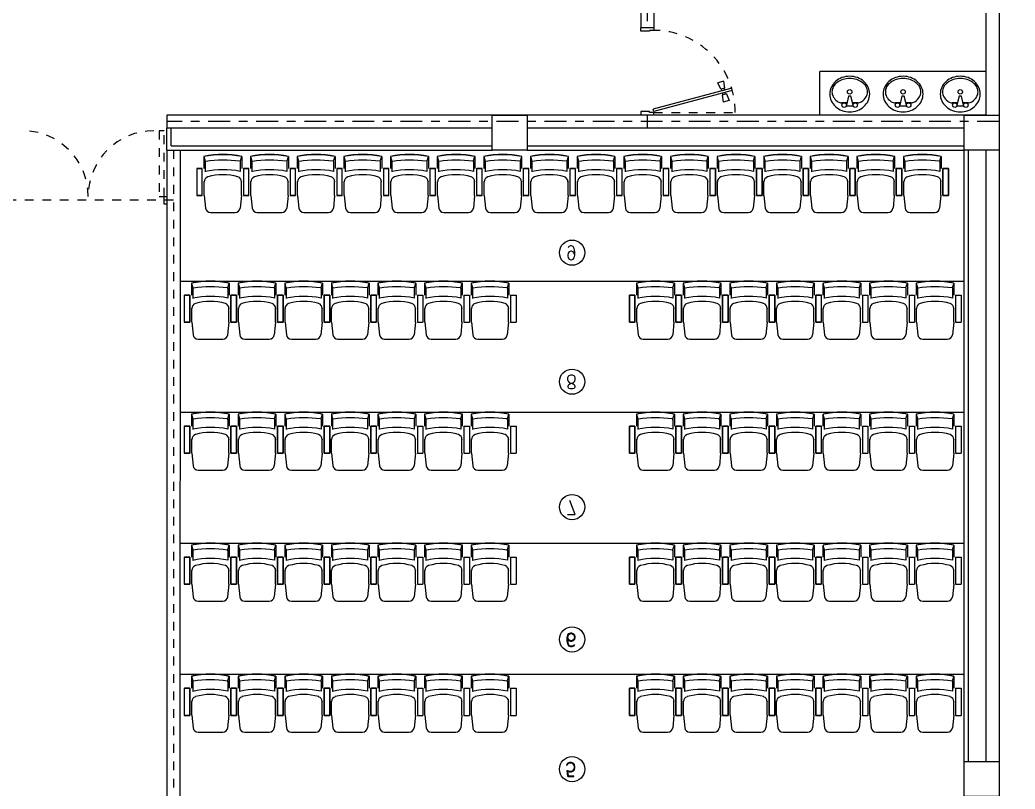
# Model space of a CAD drawing. Header units: millimetres. Extents: x 1590 to 1932, y -48 to 167.
# Drawn here: x 1763.24 to 1774.63, y 40.57 to 49.38 of the extents above; entities that cross this region are included whole.
import ezdxf
from ezdxf.enums import TextEntityAlignment as Align

# ---------------------------------------------------------------- set-up
doc = ezdxf.new("R2010")
doc.units = ezdxf.units.MM
doc.header["$LTSCALE"] = 0.1
doc.header["$MEASUREMENT"] = 0
doc.header["$PDMODE"] = 35
doc.header["$PDSIZE"] = 0.75
for name, pattern in [('CENTER2', [1.125, 0.75, -0.125, 0.125, -0.125]), ('CENTERX2', [4, 2.5, -0.5, 0.5, -0.5]), ('HIDDEN', [0.375, 0.25, -0.125]), ('HIDDEN2', [0.1875, 0.125, -0.0625])]:
    doc.linetypes.add(name, pattern=pattern)
doc.layers.get('0').update_dxf_attribs({"linetype": 'CONTINUOUS'})
doc.layers.get('DEFPOINTS').update_dxf_attribs({"linetype": 'CONTINUOUS'})
for name, color, linetype in [('BUTACAS', 8, 'HIDDEN'), ('CALLES', 3, 'CONTINUOUS'), ('DIVI', 2, 'CONTINUOUS'), ('EJES', 1, 'CENTER2'), ('FC', 8, 'HIDDEN2'), ('GRADA', 9, 'CONTINUOUS'), ('P-FIXT', 1, 'CONTINUOUS'), ('PARED', 4, 'CONTINUOUS'), ('REPISA', 2, 'CONTINUOUS')]:
    doc.layers.add(name, color=color, linetype=linetype)
doc.styles.add('ATT', font='txt')
doc.styles.add('ROMAND', font='romand.shx')
doc.dimstyles.new('URBA', dxfattribs={"dimtxt": 20, "dimasz": 0.5, "dimexe": 1.25, "dimexo": 0.63, "dimgap": 0.63, "dimtad": 0, "dimtih": 1, "dimtoh": 1, "dimzin": 1, "dimdsep": 46, "dimtxsty": 'ROMAND', "dimcen": 2.5, "dimclrd": 1, "dimclre": 1, "dimclrt": 3, "dimadec": 0, "dimazin": 0, "dimtfac": 1, "dimtmove": 0, "dimatfit": 3, "dimfxl": 1, "dimtvp": 1, "dimtolj": 1, "dimtzin": 1, "dimarcsym": 0})

# ---------------------------------------------------------------- blocks, each defined once
blk = doc.blocks.new('ROWSEAT7')
at = {"layer": 'BUTACAS', "linetype": 'Continuous'}
for p, q in [((-3.761, 0.471), (-3.746, 0.614)), ((-3.407, 0.665), (-3.689, 0.665)), ((-3.335, 0.471), (-3.351, 0.614)), ((-3.227, 0.471), (-3.212, 0.614)), ((-2.874, 0.665), (-3.156, 0.665)), ((-2.802, 0.471), (-2.817, 0.614)), ((-2.694, 0.471), (-2.679, 0.614)), ((-2.341, 0.665), (-2.622, 0.665)), ((-2.269, 0.471), (-2.284, 0.614)), ((-2.161, 0.471), (-2.146, 0.614)), ((-1.807, 0.665), (-2.089, 0.665)), ((-1.735, 0.471), (-1.75, 0.614)), ((-1.627, 0.471), (-1.612, 0.614)), ((-1.274, 0.665), (-1.555, 0.665)), ((-1.202, 0.471), (-1.217, 0.614)), ((-1.094, 0.471), (-1.079, 0.614)), ((-0.74, 0.665), (-1.022, 0.665)), ((-0.668, 0.471), (-0.684, 0.614)), ((-0.56, 0.471), (-0.545, 0.614)), ((-0.207, 0.665), (-0.489, 0.665)), ((-0.135, 0.471), (-0.15, 0.614)), ((-3.783, 0.472), (-3.846, 0.472)), ((-3.846, 0.16, 0.002), (-3.846, 0.472, 0.002)), ((-3.783, 0.16, 0.002), (-3.783, 0.472, 0.002)), ((-3.761, 0.471), (-3.761, 0.311)), ((-3.335, 0.471), (-3.335, 0.311)), ((-3.25, 0.472), (-3.313, 0.472)), ((-3.313, 0.16, 0.002), (-3.313, 0.472, 0.002)), ((-3.25, 0.16, 0.002), (-3.25, 0.472, 0.002)), ((-3.227, 0.471), (-3.227, 0.311)), ((-2.802, 0.471), (-2.802, 0.311)), ((-2.716, 0.472), (-2.78, 0.472)), ((-2.78, 0.16, 0.002), (-2.78, 0.472, 0.002)), ((-2.716, 0.16, 0.002), (-2.716, 0.472, 0.002)), ((-2.694, 0.471), (-2.694, 0.311)), ((-2.269, 0.471), (-2.269, 0.311)), ((-2.247, 0.472), (-2.183, 0.472)), ((-2.247, 0.472), (-2.247, 0.16)), ((-2.183, 0.472), (-2.246, 0.472)), ((-2.246, 0.16, 0.002), (-2.246, 0.472, 0.002)), ((-2.183, 0.472), (-2.246, 0.472)), ((-2.246, 0.16, 0.002), (-2.246, 0.472, 0.002)), ((-2.183, 0.472), (-2.183, 0.16)), ((-2.183, 0.16, 0.002), (-2.183, 0.472, 0.002)), ((-2.183, 0.16, 0.002), (-2.183, 0.472, 0.002)), ((-2.161, 0.471), (-2.161, 0.311)), ((-1.735, 0.471), (-1.735, 0.311)), ((-1.713, 0.472), (-1.65, 0.472)), ((-1.713, 0.472), (-1.713, 0.16)), ((-1.649, 0.472), (-1.713, 0.472)), ((-1.713, 0.16, 0.002), (-1.713, 0.472, 0.002)), ((-1.65, 0.472), (-1.65, 0.16)), ((-1.649, 0.16, 0.002), (-1.649, 0.472, 0.002)), ((-1.627, 0.471), (-1.627, 0.311)), ((-1.202, 0.471), (-1.202, 0.311)), ((-1.18, 0.472), (-1.116, 0.472)), ((-1.18, 0.472), (-1.18, 0.16)), ((-1.116, 0.472), (-1.179, 0.472)), ((-1.179, 0.16, 0.002), (-1.179, 0.472, 0.002)), ((-1.116, 0.472), (-1.116, 0.16)), ((-1.116, 0.16, 0.002), (-1.116, 0.472, 0.002)), ((-1.094, 0.471), (-1.094, 0.311)), ((-0.668, 0.471), (-0.668, 0.311)), ((-0.646, 0.472), (-0.583, 0.472)), ((-0.646, 0.472), (-0.646, 0.16)), ((-0.583, 0.472), (-0.646, 0.472)), ((-0.646, 0.16, 0.002), (-0.646, 0.472, 0.002)), ((-0.583, 0.472), (-0.583, 0.16)), ((-0.583, 0.16, 0.002), (-0.583, 0.472, 0.002)), ((-0.56, 0.471), (-0.56, 0.311)), ((-0.135, 0.471), (-0.135, 0.311)), ((-0.113, 0.472), (-0.05, 0.472)), ((-0.113, 0.472), (-0.113, 0.16)), ((-0.049, 0.472), (-0.113, 0.472)), ((-0.113, 0.16, 0.002), (-0.113, 0.472, 0.002)), ((-0.05, 0.472), (-0.05, 0.16)), ((-0.049, 0.16, 0.002), (-0.049, 0.472, 0.002)), ((-3.761, 0.311), (-3.761, 0.313)), ((-3.227, 0.311), (-3.227, 0.313)), ((-2.694, 0.311), (-2.694, 0.313)), ((-2.161, 0.311), (-2.161, 0.313)), ((-1.627, 0.311), (-1.627, 0.313)), ((-1.094, 0.311), (-1.094, 0.313)), ((-0.56, 0.311), (-0.56, 0.313)), ((-3.783, 0.16, 0.339), (-3.846, 0.16, 0.339)), ((-3.764, 0.023), (-3.764, 0.162)), ((-3.747, 0.08), (-3.747, 0.195)), ((-3.347, 0.083), (-3.347, 0.198)), ((-3.332, 0.023), (-3.332, 0.162)), ((-3.25, 0.16, 0.339), (-3.313, 0.16, 0.339)), ((-3.231, 0.023), (-3.231, 0.162)), ((-3.214, 0.08), (-3.214, 0.195)), ((-2.814, 0.083), (-2.814, 0.198)), ((-2.799, 0.023), (-2.799, 0.162)), ((-2.716, 0.16, 0.339), (-2.78, 0.16, 0.339)), ((-2.697, 0.023), (-2.697, 0.162)), ((-2.68, 0.08), (-2.68, 0.195)), ((-2.28, 0.083), (-2.28, 0.198)), ((-2.265, 0.023), (-2.265, 0.162)), ((-2.247, 0.16), (-2.183, 0.16)), ((-2.183, 0.16, 0.339), (-2.246, 0.16, 0.339)), ((-2.183, 0.16, 0.339), (-2.246, 0.16, 0.339)), ((-2.164, 0.023), (-2.164, 0.162)), ((-2.147, 0.08), (-2.147, 0.195)), ((-1.747, 0.083), (-1.747, 0.198)), ((-1.732, 0.023), (-1.732, 0.162)), ((-1.713, 0.16), (-1.65, 0.16)), ((-1.649, 0.16, 0.339), (-1.713, 0.16, 0.339)), ((-1.631, 0.023), (-1.631, 0.162)), ((-1.614, 0.08), (-1.614, 0.195)), ((-1.213, 0.083), (-1.213, 0.198)), ((-1.198, 0.023), (-1.198, 0.162)), ((-1.18, 0.16), (-1.116, 0.16)), ((-1.116, 0.16, 0.339), (-1.179, 0.16, 0.339)), ((-1.097, 0.023), (-1.097, 0.162)), ((-1.08, 0.08), (-1.08, 0.195)), ((-0.68, 0.083), (-0.68, 0.198)), ((-0.665, 0.023), (-0.665, 0.162)), ((-0.646, 0.16), (-0.583, 0.16)), ((-0.583, 0.16, 0.339), (-0.646, 0.16, 0.339)), ((-0.564, 0.023), (-0.564, 0.162)), ((-0.547, 0.08), (-0.547, 0.195)), ((-0.147, 0.083), (-0.147, 0.198)), ((-0.132, 0.023), (-0.132, 0.162)), ((-0.113, 0.16), (-0.05, 0.16)), ((-0.049, 0.16, 0.339), (-0.113, 0.16, 0.339)), ((-3.749, 0.075), (-3.765, 0.023)), ((-3.332, 0.023), (-3.346, 0.077)), ((-3.215, 0.075), (-3.231, 0.023)), ((-2.799, 0.023), (-2.812, 0.077)), ((-2.682, 0.075), (-2.698, 0.023)), ((-2.265, 0.023), (-2.279, 0.077)), ((-2.149, 0.075), (-2.165, 0.023)), ((-1.732, 0.023), (-1.745, 0.077)), ((-1.615, 0.075), (-1.631, 0.023)), ((-1.198, 0.023), (-1.212, 0.077)), ((-1.082, 0.075), (-1.098, 0.023)), ((-0.665, 0.023), (-0.679, 0.077)), ((-0.548, 0.075), (-0.564, 0.023)), ((-0.132, 0.023), (-0.145, 0.077))]:
    blk.add_line(p, q, dxfattribs=at)
for centre, radius, start, end in [((-3.689, 0.608), 0.0571, 90, 174), ((-3.407, 0.608), 0.0571, 6, 90), ((-3.156, 0.608), 0.0571, 90, 174), ((-2.874, 0.608), 0.0571, 6, 90), ((-2.622, 0.608), 0.0571, 90, 174), ((-2.341, 0.608), 0.0571, 6, 90), ((-2.089, 0.608), 0.0571, 90, 174), ((-1.807, 0.608), 0.0571, 6, 90), ((-1.555, 0.608), 0.0571, 90, 174), ((-1.274, 0.608), 0.0572, 6, 90), ((-1.022, 0.608), 0.0571, 90, 174), ((-0.74, 0.608), 0.0572, 6, 90), ((-0.489, 0.608), 0.0571, 90, 174), ((-0.207, 0.608), 0.0572, 6, 90), ((-3.704, 0.313), 0.0571, 180, 253.3834), ((-3.548, 0.834), 0.601, 253.3834, 286.6166), ((-3.393, 0.313), 0.0571, 286.6166, 360), ((-3.17, 0.313), 0.0571, 180, 253.3834), ((-3.015, 0.834), 0.601, 253.3834, 286.6166), ((-2.859, 0.313), 0.0571, 286.6166, 360), ((-2.637, 0.313), 0.0571, 180, 253.3834), ((-2.481, 0.834), 0.601, 253.3834, 286.6166), ((-2.326, 0.313), 0.0571, 286.6166, 360), ((-2.104, 0.313), 0.0571, 180, 253.3834), ((-1.948, 0.834), 0.601, 253.3834, 286.6166), ((-1.792, 0.313), 0.0571, 286.6166, 360), ((-1.57, 0.313), 0.0571, 180, 253.3834), ((-1.415, 0.834), 0.601, 253.3834, 286.6166), ((-1.259, 0.313), 0.0572, 286.6166, 360), ((-1.037, 0.313), 0.0572, 180, 253.3834), ((-0.881, 0.834), 0.601, 253.3834, 286.6166), ((-0.726, 0.313), 0.0571, 286.6166, 360), ((-0.503, 0.313), 0.0572, 180, 253.3834), ((-0.348, 0.834), 0.601, 253.3834, 286.6166), ((-0.192, 0.313), 0.0571, 286.6166, 360), ((-3.553, 1.126), 0.951, 258.1905, 282.4949), ((-3.019, 1.126), 0.951, 258.1905, 282.4949), ((-2.486, 1.126), 0.951, 258.1905, 282.4949), ((-1.952, 1.126), 0.951, 258.1905, 282.4949), ((-1.419, 1.126), 0.951, 258.1905, 282.4949), ((-0.886, 1.126), 0.951, 258.1905, 282.4949), ((-0.352, 1.126), 0.951, 258.1905, 282.4949), ((-3.548, 1.051), 1.051, 258.1227, 281.8773), ((-3.548, 1.051), 1.048, 258.1227, 281.8773), ((-3.743, 0.073), 0.00635, 81.2659, 163.043), ((-3.745, 0.076), 0.00317, 81.1381, 163.043), ((-3.555, 1.295), 1.23, 261.2659, 279.4703), ((-3.352, 0.075), 0.00635, 13.9035, 99.4703), ((-3.349, 0.079), 0.00318, 13.9035, 99.6069), ((-3.015, 1.051), 1.048, 258.1227, 281.8773), ((-3.015, 1.051), 1.051, 258.1227, 281.8773), ((-3.212, 0.076), 0.00317, 81.1381, 163.043), ((-3.209, 0.073), 0.00635, 81.2659, 163.043), ((-3.022, 1.295), 1.23, 261.2659, 279.4703), ((-2.818, 0.075), 0.00635, 13.9035, 99.4703), ((-2.816, 0.079), 0.00318, 13.9035, 99.6069), ((-2.482, 1.051), 1.051, 258.1227, 281.8773), ((-2.482, 1.051), 1.048, 258.1227, 281.8773), ((-2.676, 0.073), 0.00635, 81.2659, 163.043), ((-2.678, 0.076), 0.00317, 81.1381, 163.043), ((-2.488, 1.295), 1.23, 261.2659, 279.4703), ((-2.285, 0.075), 0.00635, 13.9035, 99.4703), ((-2.283, 0.079), 0.00318, 13.9035, 99.6069), ((-1.948, 1.051), 1.051, 258.1227, 281.8773), ((-1.948, 1.051), 1.048, 258.1227, 281.8773), ((-2.143, 0.073), 0.00635, 81.2659, 163.043), ((-2.145, 0.076), 0.00317, 81.1381, 163.043), ((-1.955, 1.295), 1.23, 261.2659, 279.4703), ((-1.751, 0.075), 0.00635, 13.9035, 99.4703), ((-1.749, 0.079), 0.00318, 13.9035, 99.6069), ((-1.415, 1.051), 1.048, 258.1227, 281.8773), ((-1.415, 1.051), 1.051, 258.1227, 281.8773), ((-1.609, 0.073), 0.00635, 81.2659, 163.043), ((-1.611, 0.076), 0.00317, 81.1381, 163.043), ((-1.421, 1.295), 1.23, 261.2659, 279.4703), ((-1.218, 0.075), 0.00635, 13.9035, 99.4703), ((-1.216, 0.079), 0.00318, 13.9035, 99.6069), ((-0.881, 1.051), 1.051, 258.1227, 281.8773), ((-0.881, 1.051), 1.048, 258.1227, 281.8773), ((-1.076, 0.073), 0.00635, 81.2659, 163.043), ((-1.078, 0.076), 0.00317, 81.1381, 163.043), ((-0.888, 1.295), 1.23, 261.2659, 279.4703), ((-0.685, 0.075), 0.00635, 13.9035, 99.4703), ((-0.682, 0.079), 0.00317, 13.9035, 99.6069), ((-0.348, 1.051), 1.048, 258.1227, 281.8773), ((-0.348, 1.051), 1.051, 258.1227, 281.8773), ((-0.545, 0.076), 0.00317, 81.1381, 163.043), ((-0.542, 0.073), 0.00635, 81.2659, 163.043), ((-0.355, 1.295), 1.23, 261.2659, 279.4703), ((-0.151, 0.075), 0.00635, 13.9035, 99.4703), ((-0.149, 0.079), 0.00317, 13.9035, 99.6069)]:
    blk.add_arc(centre, radius, start, end, dxfattribs=at)
blk = doc.blocks.new('ROWSEAT16')
at = {"layer": 'BUTACAS', "linetype": 'Continuous'}
for p, q in [((-8.355, 0.715, -0.002), (-8.637, 0.715, -0.002)), ((-7.822, 0.715, -0.002), (-8.103, 0.715, -0.002)), ((-7.288, 0.715, -0.002), (-7.57, 0.715, -0.002)), ((-6.755, 0.715, -0.002), (-7.037, 0.715, -0.002)), ((-6.222, 0.715, -0.004), (-6.504, 0.715, -0.004)), ((-5.689, 0.715, -0.004), (-5.97, 0.715, -0.004)), ((-5.155, 0.715, -0.002), (-5.436, 0.715, -0.002)), ((-4.621, 0.715, 0), (-4.903, 0.715, 0)), ((-4.087, 0.715, 0), (-4.369, 0.715, 0)), ((-3.553, 0.715, 0), (-3.835, 0.715, 0)), ((-3.019, 0.715, 0), (-3.301, 0.715, 0)), ((-2.485, 0.715, 0), (-2.767, 0.715, 0)), ((-1.951, 0.715, 0), (-2.232, 0.715, 0)), ((-1.417, 0.715, 0), (-1.699, 0.715, 0)), ((-0.883, 0.715, 0), (-1.165, 0.715, 0)), ((-0.349, 0.715, 0), (-0.631, 0.715, 0)), ((-8.709, 0.521, -0.002), (-8.694, 0.664, -0.002)), ((-8.283, 0.521, -0.002), (-8.298, 0.664, -0.002)), ((-8.175, 0.521, -0.002), (-8.16, 0.664, -0.002)), ((-7.75, 0.521, -0.002), (-7.765, 0.664, -0.002)), ((-7.642, 0.521, -0.002), (-7.627, 0.664, -0.002)), ((-7.216, 0.521, -0.002), (-7.232, 0.664, -0.002)), ((-7.109, 0.521, -0.002), (-7.093, 0.664, -0.002)), ((-6.683, 0.521, -0.002), (-6.698, 0.664, -0.002)), ((-6.576, 0.521, -0.004), (-6.561, 0.664, -0.004)), ((-6.15, 0.521, -0.004), (-6.165, 0.664, -0.004)), ((-6.042, 0.521, -0.004), (-6.027, 0.664, -0.004)), ((-5.617, 0.521, -0.004), (-5.632, 0.664, -0.004)), ((-5.508, 0.521, -0.002), (-5.493, 0.664, -0.002)), ((-5.083, 0.521, -0.002), (-5.098, 0.664, -0.002)), ((-4.974, 0.521, 0), (-4.959, 0.664, 0)), ((-4.549, 0.521, 0), (-4.564, 0.664, 0)), ((-4.441, 0.521, 0), (-4.426, 0.664, 0)), ((-4.015, 0.521, 0), (-4.03, 0.664, 0)), ((-3.907, 0.521, 0), (-3.892, 0.664, 0)), ((-3.481, 0.521, 0), (-3.496, 0.664, 0)), ((-3.372, 0.521, 0), (-3.357, 0.664, 0)), ((-2.947, 0.521, 0), (-2.962, 0.664, 0)), ((-2.839, 0.521, 0), (-2.824, 0.664, 0)), ((-2.413, 0.521, 0), (-2.428, 0.664, 0)), ((-2.304, 0.521, 0), (-2.289, 0.664, 0)), ((-1.879, 0.521, 0), (-1.894, 0.664, 0)), ((-1.77, 0.521, 0), (-1.755, 0.664, 0)), ((-1.345, 0.521, 0), (-1.36, 0.664, 0)), ((-1.237, 0.521, 0), (-1.222, 0.664, 0)), ((-0.811, 0.521, 0), (-0.826, 0.664, 0)), ((-0.703, 0.521, 0), (-0.688, 0.664, 0)), ((-0.277, 0.521, 0), (-0.292, 0.664, 0)), ((-8.795, 0.522, -0.002), (-8.731, 0.522, -0.002)), ((-8.795, 0.522, -0.002), (-8.795, 0.21, -0.002)), ((-8.731, 0.522, -0.002), (-8.794, 0.522, -0.002)), ((-8.794, 0.21, 0), (-8.794, 0.522, 0)), ((-8.731, 0.522, -0.002), (-8.731, 0.21, -0.002)), ((-8.731, 0.21, 0), (-8.731, 0.522, 0)), ((-8.709, 0.521, -0.002), (-8.709, 0.361, -0.002)), ((-8.283, 0.521, -0.002), (-8.283, 0.361, -0.002)), ((-8.261, 0.522, -0.002), (-8.198, 0.522, -0.002)), ((-8.197, 0.522, -0.002), (-8.261, 0.522, -0.002)), ((-8.261, 0.522, -0.002), (-8.261, 0.21, -0.002)), ((-8.261, 0.21, 0), (-8.261, 0.522, 0)), ((-8.198, 0.522, -0.002), (-8.198, 0.21, -0.002)), ((-8.197, 0.21, 0), (-8.197, 0.522, 0)), ((-8.175, 0.521, -0.002), (-8.175, 0.361, -0.002)), ((-7.75, 0.521, -0.002), (-7.75, 0.361, -0.002)), ((-7.728, 0.522, -0.002), (-7.664, 0.522, -0.002)), ((-7.728, 0.522, -0.002), (-7.728, 0.21, -0.002)), ((-7.664, 0.522, -0.002), (-7.727, 0.522, -0.002)), ((-7.727, 0.21, 0), (-7.727, 0.522, 0)), ((-7.664, 0.522, -0.002), (-7.664, 0.21, -0.002)), ((-7.664, 0.21, 0), (-7.664, 0.522, 0)), ((-7.642, 0.521, -0.002), (-7.642, 0.361, -0.002)), ((-7.216, 0.521, -0.002), (-7.216, 0.361, -0.002)), ((-7.194, 0.522, -0.002), (-7.131, 0.522, -0.002)), ((-7.131, 0.522, -0.002), (-7.194, 0.522, -0.002)), ((-7.194, 0.522, -0.002), (-7.194, 0.21, -0.002)), ((-7.194, 0.21, 0), (-7.194, 0.522, 0)), ((-7.131, 0.522, -0.002), (-7.131, 0.21, -0.002)), ((-7.131, 0.21, 0), (-7.131, 0.522, 0)), ((-7.109, 0.521, -0.002), (-7.109, 0.361, -0.002)), ((-6.683, 0.521, -0.002), (-6.683, 0.361, -0.002)), ((-6.661, 0.522, -0.002), (-6.598, 0.522, -0.002)), ((-6.597, 0.522, -0.002), (-6.661, 0.522, -0.002)), ((-6.661, 0.522, -0.002), (-6.661, 0.21, -0.002)), ((-6.661, 0.21, 0), (-6.661, 0.522, 0)), ((-6.598, 0.522, -0.002), (-6.598, 0.21, -0.002)), ((-6.597, 0.21, 0), (-6.597, 0.522, 0)), ((-6.576, 0.521, -0.004), (-6.576, 0.361, -0.004)), ((-6.15, 0.521, -0.004), (-6.15, 0.361, -0.004)), ((-6.128, 0.522, -0.004), (-6.065, 0.522, -0.004)), ((-6.064, 0.522, -0.004), (-6.128, 0.522, -0.004)), ((-6.128, 0.522, -0.004), (-6.128, 0.21, -0.004)), ((-6.128, 0.21, -0.002), (-6.128, 0.522, -0.002)), ((-6.064, 0.21, -0.002), (-6.064, 0.522, -0.002)), ((-6.042, 0.521, -0.004), (-6.042, 0.361, -0.004)), ((-5.617, 0.521, -0.004), (-5.617, 0.361, -0.004)), ((-5.595, 0.522, -0.004), (-5.531, 0.522, -0.004)), ((-5.595, 0.522, -0.004), (-5.595, 0.21, -0.004)), ((-5.531, 0.522, -0.004), (-5.594, 0.522, -0.004)), ((-5.531, 0.21, -0.002), (-5.531, 0.522, -0.002)), ((-5.508, 0.521, -0.002), (-5.508, 0.361, -0.002)), ((-5.083, 0.521, -0.002), (-5.083, 0.361, -0.002)), ((-5.061, 0.522, -0.002), (-4.997, 0.522, -0.002)), ((-5.061, 0.522, -0.002), (-5.061, 0.21, -0.002)), ((-4.997, 0.522, -0.002), (-5.06, 0.522, -0.002)), ((-4.997, 0.21, 0), (-4.997, 0.522, 0)), ((-4.974, 0.521, 0), (-4.974, 0.361, 0)), ((-4.549, 0.521, 0), (-4.549, 0.361, 0)), ((-4.527, 0.522, 0), (-4.464, 0.522, 0)), ((-4.463, 0.522, 0), (-4.527, 0.522, 0)), ((-4.527, 0.522, 0), (-4.527, 0.21, 0)), ((-4.463, 0.21, 0.002), (-4.463, 0.522, 0.002)), ((-4.441, 0.521, 0), (-4.441, 0.361, 0)), ((-4.015, 0.521, 0), (-4.015, 0.361, 0)), ((-3.993, 0.522, 0), (-3.93, 0.522, 0)), ((-3.929, 0.522, 0), (-3.993, 0.522, 0)), ((-3.993, 0.522, 0), (-3.993, 0.21, 0)), ((-3.929, 0.21, 0.002), (-3.929, 0.522, 0.002)), ((-3.907, 0.521, 0), (-3.907, 0.361, 0)), ((-3.481, 0.521, 0), (-3.481, 0.361, 0)), ((-3.459, 0.522, 0), (-3.396, 0.522, 0)), ((-3.395, 0.522, 0), (-3.459, 0.522, 0)), ((-3.459, 0.522, 0), (-3.459, 0.21, 0)), ((-3.395, 0.21, 0.002), (-3.395, 0.522, 0.002)), ((-3.372, 0.521, 0), (-3.372, 0.361, 0)), ((-2.947, 0.521, 0), (-2.947, 0.361, 0)), ((-2.925, 0.522, 0), (-2.862, 0.522, 0)), ((-2.861, 0.522, 0), (-2.925, 0.522, 0)), ((-2.925, 0.522, 0), (-2.925, 0.21, 0)), ((-2.861, 0.21, 0.002), (-2.861, 0.522, 0.002)), ((-2.839, 0.521, 0), (-2.839, 0.361, 0)), ((-2.413, 0.521, 0), (-2.413, 0.361, 0)), ((-2.391, 0.522, 0), (-2.328, 0.522, 0)), ((-2.327, 0.522, 0), (-2.391, 0.522, 0)), ((-2.391, 0.522, 0), (-2.391, 0.21, 0)), ((-2.327, 0.21, 0.002), (-2.327, 0.522, 0.002)), ((-2.304, 0.521, 0), (-2.304, 0.361, 0)), ((-1.879, 0.521, 0), (-1.879, 0.361, 0)), ((-1.857, 0.522, 0), (-1.793, 0.522, 0)), ((-1.857, 0.522, 0), (-1.857, 0.21, 0)), ((-1.793, 0.522, 0), (-1.856, 0.522, 0)), ((-1.793, 0.21, 0.002), (-1.793, 0.522, 0.002)), ((-1.77, 0.521, 0), (-1.77, 0.361, 0)), ((-1.345, 0.521, 0), (-1.345, 0.361, 0)), ((-1.323, 0.522, 0), (-1.26, 0.522, 0)), ((-1.259, 0.522, 0), (-1.323, 0.522, 0)), ((-1.323, 0.522, 0), (-1.323, 0.21, 0)), ((-1.259, 0.21, 0.002), (-1.259, 0.522, 0.002)), ((-1.237, 0.521, 0), (-1.237, 0.361, 0)), ((-0.811, 0.521, 0), (-0.811, 0.361, 0)), ((-0.789, 0.522, 0), (-0.726, 0.522, 0)), ((-0.725, 0.522, 0), (-0.789, 0.522, 0)), ((-0.789, 0.522, 0), (-0.789, 0.21, 0)), ((-0.725, 0.21, 0.002), (-0.725, 0.522, 0.002)), ((-0.703, 0.521, 0), (-0.703, 0.361, 0)), ((-0.277, 0.521, 0), (-0.277, 0.361, 0)), ((-0.255, 0.522, 0), (-0.192, 0.522, 0)), ((-0.191, 0.522, 0), (-0.255, 0.522, 0)), ((-0.255, 0.522, 0), (-0.255, 0.21, 0)), ((-0.191, 0.21, 0.002), (-0.191, 0.522, 0.002)), ((-8.709, 0.361, -0.002), (-8.709, 0.363, -0.002)), ((-8.175, 0.361, -0.002), (-8.175, 0.363, -0.002)), ((-7.642, 0.361, -0.002), (-7.642, 0.363, -0.002)), ((-7.109, 0.361, -0.002), (-7.109, 0.363, -0.002)), ((-6.576, 0.361, -0.004), (-6.576, 0.363, -0.004)), ((-6.042, 0.361, -0.004), (-6.042, 0.363, -0.004)), ((-5.508, 0.361, -0.002), (-5.508, 0.363, -0.002)), ((-4.974, 0.361, 0), (-4.974, 0.363, 0)), ((-4.441, 0.361, 0), (-4.441, 0.363, 0)), ((-3.907, 0.361, 0), (-3.907, 0.363, 0)), ((-3.372, 0.361, 0), (-3.372, 0.363, 0)), ((-2.839, 0.361, 0), (-2.839, 0.363, 0)), ((-2.304, 0.361, 0), (-2.304, 0.363, 0)), ((-1.77, 0.361, 0), (-1.77, 0.363, 0)), ((-1.237, 0.361, 0), (-1.237, 0.363, 0)), ((-0.703, 0.361, 0), (-0.703, 0.363, 0)), ((-8.695, 0.13, -0.002), (-8.695, 0.245, -0.002)), ((-8.295, 0.133, -0.002), (-8.295, 0.248, -0.002)), ((-8.162, 0.13, -0.002), (-8.162, 0.245, -0.002)), ((-7.761, 0.133, -0.002), (-7.761, 0.248, -0.002)), ((-7.628, 0.13, -0.002), (-7.628, 0.245, -0.002)), ((-7.228, 0.133, -0.002), (-7.228, 0.248, -0.002)), ((-7.095, 0.13, -0.002), (-7.095, 0.245, -0.002)), ((-6.695, 0.133, -0.002), (-6.695, 0.248, -0.002)), ((-6.562, 0.13, -0.004), (-6.562, 0.245, -0.004)), ((-6.162, 0.133, -0.004), (-6.162, 0.248, -0.004)), ((-6.029, 0.13, -0.004), (-6.029, 0.245, -0.004)), ((-5.628, 0.133, -0.004), (-5.628, 0.248, -0.004)), ((-5.495, 0.13, -0.002), (-5.495, 0.245, -0.002)), ((-5.094, 0.133, -0.002), (-5.094, 0.248, -0.002)), ((-4.961, 0.13, 0), (-4.961, 0.245, 0)), ((-4.561, 0.133, 0), (-4.561, 0.248, 0)), ((-4.427, 0.13, 0), (-4.427, 0.245, 0)), ((-4.027, 0.133, 0), (-4.027, 0.248, 0)), ((-3.893, 0.13, 0), (-3.893, 0.245, 0)), ((-3.493, 0.133, 0), (-3.493, 0.248, 0)), ((-3.359, 0.13, 0), (-3.359, 0.245, 0)), ((-2.959, 0.133, 0), (-2.959, 0.248, 0)), ((-2.825, 0.13, 0), (-2.825, 0.245, 0)), ((-2.425, 0.133, 0), (-2.425, 0.248, 0)), ((-2.291, 0.13, 0), (-2.291, 0.245, 0)), ((-1.89, 0.133, 0), (-1.89, 0.248, 0)), ((-1.757, 0.13, 0), (-1.757, 0.245, 0)), ((-1.357, 0.133, 0), (-1.357, 0.248, 0)), ((-1.223, 0.13, 0), (-1.223, 0.245, 0)), ((-0.823, 0.133, 0), (-0.823, 0.248, 0)), ((-0.689, 0.13, 0), (-0.689, 0.245, 0)), ((-0.289, 0.133, 0), (-0.289, 0.248, 0)), ((-8.795, 0.21, -0.002), (-8.731, 0.21, -0.002)), ((-8.731, 0.21, 0.337), (-8.794, 0.21, 0.337)), ((-8.697, 0.125, -0.002), (-8.713, 0.073, -0.002)), ((-8.712, 0.073, -0.002), (-8.712, 0.212, -0.002)), ((-8.28, 0.073, -0.002), (-8.293, 0.127, -0.002)), ((-8.28, 0.073, -0.002), (-8.28, 0.212, -0.002)), ((-8.261, 0.21, -0.002), (-8.198, 0.21, -0.002)), ((-8.197, 0.21, 0.337), (-8.261, 0.21, 0.337)), ((-8.179, 0.073, -0.002), (-8.179, 0.212, -0.002)), ((-8.163, 0.125, -0.002), (-8.179, 0.073, -0.002)), ((-7.747, 0.073, -0.002), (-7.76, 0.127, -0.002)), ((-7.747, 0.073, -0.002), (-7.747, 0.212, -0.002)), ((-7.728, 0.21, -0.002), (-7.664, 0.21, -0.002)), ((-7.664, 0.21, 0.337), (-7.727, 0.21, 0.337)), ((-7.63, 0.125, -0.002), (-7.646, 0.073, -0.002)), ((-7.645, 0.073, -0.002), (-7.645, 0.212, -0.002)), ((-7.213, 0.073, -0.002), (-7.227, 0.127, -0.002)), ((-7.213, 0.073, -0.002), (-7.213, 0.212, -0.002)), ((-7.194, 0.21, -0.002), (-7.131, 0.21, -0.002)), ((-7.131, 0.21, 0.337), (-7.194, 0.21, 0.337)), ((-7.112, 0.073, -0.002), (-7.112, 0.212, -0.002)), ((-7.097, 0.125, -0.002), (-7.112, 0.073, -0.002)), ((-6.68, 0.073, -0.002), (-6.693, 0.127, -0.002)), ((-6.68, 0.073, -0.002), (-6.68, 0.212, -0.002)), ((-6.661, 0.21, -0.002), (-6.598, 0.21, -0.002)), ((-6.597, 0.21, 0.337), (-6.661, 0.21, 0.337)), ((-6.579, 0.073, -0.004), (-6.579, 0.212, -0.004)), ((-6.564, 0.125, -0.004), (-6.579, 0.073, -0.004)), ((-6.147, 0.073, -0.004), (-6.16, 0.127, -0.004)), ((-6.147, 0.073, -0.004), (-6.147, 0.212, -0.004)), ((-6.128, 0.21, -0.004), (-6.065, 0.21, -0.004)), ((-6.064, 0.21, 0.335), (-6.128, 0.21, 0.335)), ((-6.046, 0.073, -0.004), (-6.046, 0.212, -0.004)), ((-6.03, 0.125, -0.004), (-6.046, 0.073, -0.004)), ((-5.613, 0.073, -0.004), (-5.627, 0.127, -0.004)), ((-5.613, 0.073, -0.004), (-5.613, 0.212, -0.004)), ((-5.595, 0.21, -0.004), (-5.531, 0.21, -0.004)), ((-5.531, 0.21, 0.335), (-5.594, 0.21, 0.335)), ((-5.512, 0.073, -0.002), (-5.512, 0.212, -0.002)), ((-5.496, 0.125, -0.002), (-5.512, 0.073, -0.002)), ((-5.08, 0.073, -0.002), (-5.093, 0.127, -0.002)), ((-5.08, 0.073, -0.002), (-5.08, 0.212, -0.002)), ((-5.061, 0.21, -0.002), (-4.997, 0.21, -0.002)), ((-4.997, 0.21, 0.337), (-5.06, 0.21, 0.337)), ((-4.978, 0.073, 0), (-4.978, 0.212, 0)), ((-4.962, 0.125, 0), (-4.978, 0.073, 0)), ((-4.546, 0.073, 0), (-4.559, 0.127, 0)), ((-4.546, 0.073, 0), (-4.546, 0.212, 0)), ((-4.527, 0.21, 0), (-4.464, 0.21, 0)), ((-4.463, 0.21, 0.339), (-4.527, 0.21, 0.339)), ((-4.429, 0.125, 0), (-4.445, 0.073, 0)), ((-4.444, 0.073, 0), (-4.444, 0.212, 0)), ((-4.012, 0.073, 0), (-4.025, 0.127, 0)), ((-4.012, 0.073, 0), (-4.012, 0.212, 0)), ((-3.993, 0.21, 0), (-3.93, 0.21, 0)), ((-3.929, 0.21, 0.339), (-3.993, 0.21, 0.339)), ((-3.895, 0.125, 0), (-3.911, 0.073, 0)), ((-3.91, 0.073, 0), (-3.91, 0.212, 0)), ((-3.478, 0.073, 0), (-3.491, 0.127, 0)), ((-3.478, 0.073, 0), (-3.478, 0.212, 0)), ((-3.459, 0.21, 0), (-3.396, 0.21, 0)), ((-3.395, 0.21, 0.339), (-3.459, 0.21, 0.339)), ((-3.376, 0.073, 0), (-3.376, 0.212, 0)), ((-3.36, 0.125, 0), (-3.376, 0.073, 0)), ((-2.944, 0.073, 0), (-2.957, 0.127, 0)), ((-2.944, 0.073, 0), (-2.944, 0.212, 0)), ((-2.925, 0.21, 0), (-2.862, 0.21, 0)), ((-2.861, 0.21, 0.339), (-2.925, 0.21, 0.339)), ((-2.827, 0.125, 0), (-2.843, 0.073, 0)), ((-2.842, 0.073, 0), (-2.842, 0.212, 0)), ((-2.41, 0.073, 0), (-2.423, 0.127, 0)), ((-2.41, 0.073, 0), (-2.41, 0.212, 0)), ((-2.391, 0.21, 0), (-2.328, 0.21, 0)), ((-2.327, 0.21, 0.339), (-2.391, 0.21, 0.339)), ((-2.308, 0.073, 0), (-2.308, 0.212, 0)), ((-2.292, 0.125, 0), (-2.308, 0.073, 0)), ((-1.876, 0.073, 0), (-1.889, 0.127, 0)), ((-1.876, 0.073, 0), (-1.876, 0.212, 0)), ((-1.857, 0.21, 0), (-1.793, 0.21, 0)), ((-1.793, 0.21, 0.339), (-1.856, 0.21, 0.339)), ((-1.774, 0.073, 0), (-1.774, 0.212, 0)), ((-1.758, 0.125, 0), (-1.774, 0.073, 0)), ((-1.342, 0.073, 0), (-1.355, 0.127, 0)), ((-1.342, 0.073, 0), (-1.342, 0.212, 0)), ((-1.323, 0.21, 0), (-1.26, 0.21, 0)), ((-1.259, 0.21, 0.339), (-1.323, 0.21, 0.339)), ((-1.225, 0.125, 0), (-1.241, 0.073, 0)), ((-1.24, 0.073, 0), (-1.24, 0.212, 0)), ((-0.808, 0.073, 0), (-0.821, 0.127, 0)), ((-0.808, 0.073, 0), (-0.808, 0.212, 0)), ((-0.789, 0.21, 0), (-0.726, 0.21, 0)), ((-0.725, 0.21, 0.339), (-0.789, 0.21, 0.339)), ((-0.691, 0.125, 0), (-0.707, 0.073, 0)), ((-0.706, 0.073, 0), (-0.706, 0.212, 0)), ((-0.274, 0.073, 0), (-0.287, 0.127, 0)), ((-0.274, 0.073, 0), (-0.274, 0.212, 0)), ((-0.255, 0.21, 0), (-0.192, 0.21, 0)), ((-0.191, 0.21, 0.339), (-0.255, 0.21, 0.339))]:
    blk.add_line(p, q, dxfattribs=at)
for centre, radius, start, end in [((-8.637, 0.658, -0.002), 0.0571, 90, 174), ((-8.355, 0.658, -0.002), 0.0572, 6, 90), ((-8.103, 0.658, -0.002), 0.0571, 90, 174), ((-7.822, 0.658, -0.002), 0.0572, 6, 90), ((-7.57, 0.658, -0.002), 0.0571, 90, 174), ((-7.288, 0.658, -0.002), 0.0572, 6, 90), ((-7.037, 0.658, -0.002), 0.0571, 90, 174), ((-6.755, 0.658, -0.002), 0.0572, 6, 90), ((-6.504, 0.658, -0.004), 0.0571, 90, 174), ((-6.222, 0.658, -0.004), 0.0572, 6, 90), ((-5.97, 0.658, -0.004), 0.0571, 90, 174), ((-5.689, 0.658, -0.004), 0.0572, 6, 90), ((-5.436, 0.658, -0.002), 0.0571, 90, 174), ((-5.155, 0.658, -0.002), 0.0572, 6, 90), ((-4.903, 0.658, 0), 0.0571, 90, 174), ((-4.621, 0.658, 0), 0.0572, 6, 90), ((-4.369, 0.658, 0), 0.0571, 90, 174), ((-4.087, 0.658, 0), 0.0572, 6, 90), ((-3.835, 0.658, 0), 0.0571, 90, 174), ((-3.553, 0.658, 0), 0.0572, 6, 90), ((-3.301, 0.658, 0), 0.0571, 90, 174), ((-3.019, 0.658, 0), 0.0572, 6, 90), ((-2.767, 0.658, 0), 0.0571, 90, 174), ((-2.485, 0.658, 0), 0.0572, 6, 90), ((-2.232, 0.658, 0), 0.0571, 90, 174), ((-1.951, 0.658, 0), 0.0572, 6, 90), ((-1.699, 0.658, 0), 0.0571, 90, 174), ((-1.417, 0.658, 0), 0.0572, 6, 90), ((-1.165, 0.658, 0), 0.0571, 90, 174), ((-0.883, 0.658, 0), 0.0572, 6, 90), ((-0.631, 0.658, 0), 0.0571, 90, 174), ((-0.349, 0.658, 0), 0.0572, 6, 90), ((-8.652, 0.363, -0.002), 0.0572, 180, 253.3834), ((-8.34, 0.363, -0.002), 0.0571, 286.6166, 360), ((-8.118, 0.363, -0.002), 0.0572, 180, 253.3834), ((-7.807, 0.363, -0.002), 0.0571, 286.6166, 360), ((-7.585, 0.363, -0.002), 0.0572, 180, 253.3834), ((-7.274, 0.363, -0.002), 0.0571, 286.6166, 360), ((-7.051, 0.363, -0.002), 0.0572, 180, 253.3834), ((-6.74, 0.363, -0.002), 0.0571, 286.6166, 360), ((-6.518, 0.363, -0.004), 0.0572, 180, 253.3834), ((-6.207, 0.363, -0.004), 0.0571, 286.6166, 360), ((-5.985, 0.363, -0.004), 0.0572, 180, 253.3834), ((-5.674, 0.363, -0.004), 0.0571, 286.6166, 360), ((-5.451, 0.363, -0.002), 0.0572, 180, 253.3834), ((-5.14, 0.363, -0.002), 0.0571, 286.6166, 360), ((-4.917, 0.363, 0), 0.0572, 180, 253.3834), ((-4.606, 0.363, 0), 0.0571, 286.6166, 360), ((-4.383, 0.363, 0), 0.0572, 180, 253.3834), ((-4.072, 0.363, 0), 0.0571, 286.6166, 360), ((-3.85, 0.363, 0), 0.0572, 180, 253.3834), ((-3.538, 0.363, 0), 0.0571, 286.6166, 360), ((-3.315, 0.363, 0), 0.0572, 180, 253.3834), ((-3.004, 0.363, 0), 0.0571, 286.6166, 360), ((-2.781, 0.363, 0), 0.0572, 180, 253.3834), ((-2.47, 0.363, 0), 0.0571, 286.6166, 360), ((-2.247, 0.363, 0), 0.0572, 180, 253.3834), ((-1.936, 0.363, 0), 0.0571, 286.6166, 360), ((-1.713, 0.363, 0), 0.0572, 180, 253.3834), ((-1.402, 0.363, 0), 0.0571, 286.6166, 360), ((-1.179, 0.363, 0), 0.0572, 180, 253.3834), ((-0.868, 0.363, 0), 0.0571, 286.6166, 360), ((-0.646, 0.363, 0), 0.0572, 180, 253.3834), ((-0.334, 0.363, 0), 0.0571, 286.6166, 360), ((-8.501, 1.176, -0.002), 0.951, 258.1905, 282.4949), ((-8.496, 0.884, -0.002), 0.601, 253.3834, 286.6166), ((-7.967, 1.176, -0.002), 0.951, 258.1905, 282.4949), ((-7.963, 0.884, -0.002), 0.601, 253.3834, 286.6166), ((-7.434, 1.176, -0.002), 0.951, 258.1905, 282.4949), ((-7.429, 0.884, -0.002), 0.601, 253.3834, 286.6166), ((-6.9, 1.176, -0.002), 0.951, 258.1905, 282.4949), ((-6.896, 0.884, -0.002), 0.601, 253.3834, 286.6166), ((-6.367, 1.176, -0.004), 0.951, 258.1905, 282.4949), ((-6.363, 0.884, -0.004), 0.601, 253.3834, 286.6166), ((-5.834, 1.176, -0.004), 0.951, 258.1905, 282.4949), ((-5.829, 0.884, -0.004), 0.601, 253.3834, 286.6166), ((-5.3, 1.176, -0.002), 0.951, 258.1905, 282.4949), ((-5.296, 0.884, -0.002), 0.601, 253.3834, 286.6166), ((-4.766, 1.176, 0), 0.951, 258.1905, 282.4949), ((-4.762, 0.884, 0), 0.601, 253.3834, 286.6166), ((-4.232, 1.176, 0), 0.951, 258.1905, 282.4949), ((-4.228, 0.884, 0), 0.601, 253.3834, 286.6166), ((-3.699, 1.176, 0), 0.951, 258.1905, 282.4949), ((-3.694, 0.884, 0), 0.601, 253.3834, 286.6166), ((-3.164, 1.176, 0), 0.951, 258.1905, 282.4949), ((-3.16, 0.884, 0), 0.601, 253.3834, 286.6166), ((-2.63, 1.176, 0), 0.951, 258.1905, 282.4949), ((-2.626, 0.884, 0), 0.601, 253.3834, 286.6166), ((-2.096, 1.176, 0), 0.951, 258.1905, 282.4949), ((-2.092, 0.884, 0), 0.601, 253.3834, 286.6166), ((-1.562, 1.176, 0), 0.951, 258.1905, 282.4949), ((-1.558, 0.884, 0), 0.601, 253.3834, 286.6166), ((-1.028, 1.176, 0), 0.951, 258.1905, 282.4949), ((-1.024, 0.884, 0), 0.601, 253.3834, 286.6166), ((-0.495, 1.176, 0), 0.951, 258.1905, 282.4949), ((-0.49, 0.884, 0), 0.601, 253.3834, 286.6166), ((-8.691, 0.123, -0.002), 0.00635, 81.2659, 163.043), ((-8.693, 0.126, -0.002), 0.00317, 81.1381, 163.043), ((-8.503, 1.345, -0.002), 1.23, 261.2659, 279.4703), ((-8.3, 0.125, -0.002), 0.00635, 13.9035, 99.4703), ((-8.297, 0.129, -0.002), 0.00318, 13.9035, 99.6069), ((-8.159, 0.126, -0.002), 0.00317, 81.1381, 163.043), ((-8.157, 0.123, -0.002), 0.00635, 81.2659, 163.043), ((-7.97, 1.345, -0.002), 1.23, 261.2659, 279.4703), ((-7.766, 0.125, -0.002), 0.00635, 13.9035, 99.4703), ((-7.764, 0.129, -0.002), 0.00317, 13.9035, 99.6069), ((-7.624, 0.123, -0.002), 0.00635, 81.2659, 163.043), ((-7.626, 0.126, -0.002), 0.00317, 81.1381, 163.043), ((-7.436, 1.345, -0.002), 1.23, 261.2659, 279.4703), ((-7.233, 0.125, -0.002), 0.00635, 13.9035, 99.4703), ((-7.23, 0.129, -0.002), 0.00317, 13.9035, 99.6069), ((-7.09, 0.123, -0.002), 0.00635, 81.2659, 163.043), ((-7.093, 0.126, -0.002), 0.00317, 81.1381, 163.043), ((-6.903, 1.345, -0.002), 1.23, 261.2659, 279.4703), ((-6.699, 0.125, -0.002), 0.00635, 13.9035, 99.4703), ((-6.697, 0.129, -0.002), 0.00317, 13.9035, 99.6069), ((-6.558, 0.123, -0.004), 0.00635, 81.2659, 163.043), ((-6.56, 0.126, -0.004), 0.00317, 81.1381, 163.043), ((-6.37, 1.345, -0.004), 1.23, 261.2659, 279.4703), ((-6.166, 0.125, -0.004), 0.00635, 13.9035, 99.4703), ((-6.164, 0.129, -0.004), 0.00317, 13.9035, 99.6069), ((-6.024, 0.123, -0.004), 0.00635, 81.2659, 163.043), ((-6.026, 0.126, -0.004), 0.00317, 81.1381, 163.043), ((-5.836, 1.345, -0.004), 1.23, 261.2659, 279.4703), ((-5.633, 0.125, -0.004), 0.00635, 13.9035, 99.4703), ((-5.631, 0.129, -0.004), 0.00317, 13.9035, 99.6069), ((-5.492, 0.126, -0.002), 0.00317, 81.1381, 163.043), ((-5.49, 0.123, -0.002), 0.00635, 81.2659, 163.043), ((-5.303, 1.345, -0.002), 1.23, 261.2659, 279.4703), ((-5.099, 0.125, -0.002), 0.00635, 13.9035, 99.4703), ((-5.097, 0.129, -0.002), 0.00317, 13.9035, 99.6069), ((-4.959, 0.126, 0), 0.00317, 81.1381, 163.043), ((-4.956, 0.123, 0), 0.00635, 81.2659, 163.043), ((-4.769, 1.345, 0), 1.23, 261.2659, 279.4703), ((-4.565, 0.125, 0), 0.00635, 13.9035, 99.4703), ((-4.563, 0.129, 0), 0.00317, 13.9035, 99.6069), ((-4.423, 0.123, 0), 0.00635, 81.2659, 163.043), ((-4.425, 0.126, 0), 0.00317, 81.1381, 163.043), ((-4.235, 1.345, 0), 1.23, 261.2659, 279.4703), ((-4.031, 0.125, 0), 0.00635, 13.9035, 99.4703), ((-4.029, 0.129, 0), 0.00317, 13.9035, 99.6069), ((-3.889, 0.123, 0), 0.00635, 81.2659, 163.043), ((-3.891, 0.126, 0), 0.00317, 81.1381, 163.043), ((-3.701, 1.345, 0), 1.23, 261.2659, 279.4703), ((-3.498, 0.125, 0), 0.00635, 13.9035, 99.4703), ((-3.495, 0.129, 0), 0.00317, 13.9035, 99.6069), ((-3.357, 0.126, 0), 0.00317, 81.1381, 163.043), ((-3.354, 0.123, 0), 0.00635, 81.2659, 163.043), ((-3.167, 1.345, 0), 1.23, 261.2659, 279.4703), ((-2.963, 0.125, 0), 0.00635, 13.9035, 99.4703), ((-2.961, 0.129, 0), 0.00317, 13.9035, 99.6069), ((-2.821, 0.123, 0), 0.00635, 81.2659, 163.043), ((-2.823, 0.126, 0), 0.00317, 81.1381, 163.043), ((-2.633, 1.345, 0), 1.23, 261.2659, 279.4703), ((-2.429, 0.125, 0), 0.00635, 13.9035, 99.4703), ((-2.427, 0.129, 0), 0.00317, 13.9035, 99.6069), ((-2.288, 0.126, 0), 0.00317, 81.1381, 163.043), ((-2.286, 0.123, 0), 0.00635, 81.2659, 163.043), ((-2.099, 1.345, 0), 1.23, 261.2659, 279.4703), ((-1.895, 0.125, 0), 0.00635, 13.9035, 99.4703), ((-1.893, 0.129, 0), 0.00317, 13.9035, 99.6069), ((-1.755, 0.126, 0), 0.00317, 81.1381, 163.043), ((-1.752, 0.123, 0), 0.00635, 81.2659, 163.043), ((-1.565, 1.345, 0), 1.23, 261.2659, 279.4703), ((-1.361, 0.125, 0), 0.00635, 13.9035, 99.4703), ((-1.359, 0.129, 0), 0.00317, 13.9035, 99.6069), ((-1.219, 0.123, 0), 0.00635, 81.2659, 163.043), ((-1.221, 0.126, 0), 0.00317, 81.1381, 163.043), ((-1.031, 1.345, 0), 1.23, 261.2659, 279.4703), ((-0.827, 0.125, 0), 0.00635, 13.9035, 99.4703), ((-0.825, 0.129, 0), 0.00317, 13.9035, 99.6069), ((-0.685, 0.123, 0), 0.00635, 81.2659, 163.043), ((-0.687, 0.126, 0), 0.00317, 81.1381, 163.043), ((-0.497, 1.345, 0), 1.23, 261.2659, 279.4703), ((-0.294, 0.125, 0), 0.00635, 13.9035, 99.4703), ((-0.291, 0.129, 0), 0.00317, 13.9035, 99.6069), ((-8.496, 1.101, -0.002), 1.051, 258.1227, 281.8773), ((-8.496, 1.101, -0.002), 1.048, 258.1227, 281.8773), ((-7.963, 1.101, -0.002), 1.048, 258.1227, 281.8773), ((-7.963, 1.101, -0.002), 1.051, 258.1227, 281.8773), ((-7.429, 1.101, -0.002), 1.051, 258.1227, 281.8773), ((-7.429, 1.101, -0.002), 1.048, 258.1227, 281.8773), ((-6.896, 1.101, -0.002), 1.048, 258.1227, 281.8773), ((-6.896, 1.101, -0.002), 1.051, 258.1227, 281.8773), ((-6.363, 1.101, -0.004), 1.048, 258.1227, 281.8773), ((-6.363, 1.101, -0.004), 1.051, 258.1227, 281.8773), ((-5.83, 1.101, -0.004), 1.051, 258.1227, 281.8773), ((-5.83, 1.101, -0.004), 1.048, 258.1227, 281.8773), ((-5.296, 1.101, -0.002), 1.048, 258.1227, 281.8773), ((-5.296, 1.101, -0.002), 1.051, 258.1227, 281.8773), ((-4.762, 1.101, 0), 1.048, 258.1227, 281.8773), ((-4.762, 1.101, 0), 1.051, 258.1227, 281.8773), ((-4.228, 1.101, 0), 1.051, 258.1227, 281.8773), ((-4.228, 1.101, 0), 1.048, 258.1227, 281.8773), ((-3.694, 1.101, 0), 1.051, 258.1227, 281.8773), ((-3.694, 1.101, 0), 1.048, 258.1227, 281.8773), ((-3.16, 1.101, 0), 1.048, 258.1227, 281.8773), ((-3.16, 1.101, 0), 1.051, 258.1227, 281.8773), ((-2.626, 1.101, 0), 1.051, 258.1227, 281.8773), ((-2.626, 1.101, 0), 1.048, 258.1227, 281.8773), ((-2.092, 1.101, 0), 1.048, 258.1227, 281.8773), ((-2.092, 1.101, 0), 1.051, 258.1227, 281.8773), ((-1.558, 1.101, 0), 1.048, 258.1227, 281.8773), ((-1.558, 1.101, 0), 1.051, 258.1227, 281.8773), ((-1.024, 1.101, 0), 1.051, 258.1227, 281.8773), ((-1.024, 1.101, 0), 1.048, 258.1227, 281.8773), ((-0.49, 1.101, 0), 1.051, 258.1227, 281.8773), ((-0.49, 1.101, 0), 1.048, 258.1227, 281.8773)]:
    blk.add_arc(centre, radius, start, end, dxfattribs=at)
blk = doc.blocks.new('15PLAV04')
at = {"color": 0, "linetype": 'ByBlock'}
for p, q in [((2.5, -1.5), (2.5, 1.5)), ((7, 0.5), (3, 1.5)), ((4, 1.25), (4, 3.635323)), ((7, -0.5), (7, 0.5)), ((3, -1.5), (7, -0.5)), ((4, -3.628449), (4, -1.25))]:
    blk.add_line(p, q, dxfattribs=at)
blk.add_lwpolyline([(8, 9, 0.109452), (4.986152, 8.332258, 0.102376), (2.343146, 6.363961, 0.093737), (0.622313, 3.491319, 0.088426), (0, 0, 0.088426), (0.622313, -3.491319, 0.093737), (2.343146, -6.363961, 0.102376), (4.986152, -8.332258, 0.109452), (8, -9, 0.109452), (11.013848, -8.332258, 0.102376), (13.656854, -6.363961, 0.093737), (15.377687, -3.491319, 0.088426), (16, 0, 0.088426), (15.377687, 3.491319, 0.093737), (13.656854, 6.363961, 0.102376), (11.013848, 8.332258, 0.109452)], format="xyb", close=True, dxfattribs=at)
for centre in [(3, 2.5), (9, 0), (3, -2.5)]:
    blk.add_circle(centre, 1, dxfattribs=at)
for centre, radius, start, end in [((7, 3.635323), 3, 146.09549, 180), ((11.358035, 0.706347), 8.250845, 143.130102, 146.09549), ((9.915843, 1.787992), 6.448105, 118.911201, 143.130102), ((9, 3.446272), 4.553728, 90, 118.911201), ((9, 3.446272), 4.553728, 61.088799, 90), ((8.084157, 1.787992), 6.448105, 36.869898, 61.088799), ((6.641965, 0.706347), 8.250845, 17.257939, 36.869898), ((4.368267, 0), 10.631733, 0, 17.257939), ((4.368267, 0), 10.631733, 342.742061, 0), ((7, -3.628449), 3, 180, 212.259808), ((6.641965, -0.706347), 8.250845, 323.130102, 342.742061), ((9.915843, -1.787992), 6.448105, 212.259808, 241.088799), ((9, -3.446272), 4.553728, 241.088799, 270), ((9, -3.446272), 4.553728, 270, 298.911201), ((8.084157, -1.787992), 6.448105, 298.911201, 323.130102)]:
    blk.add_arc(centre, radius, start, end, dxfattribs=at)
at = {"color": 0, "linetype": 'ByBlock', "style": 'ATT'}
for tag, p, flags in [('ITEM', (0, -17.5), 3), ('ROOM_NUMBER', (0, -26.5), 1)]:
    blk.add_attdef(tag, p, '', height=6, dxfattribs=dict(at, flags=flags))
blk = doc.blocks.new('P-GIRO-D')
at = {"color": 2}
for p, q in [((-0.281, 1.048), (-0.31, 1.041)), ((-0.31, 1.041), (-0.069, 0.142)), ((-0.281, 1.048), (-0.04, 0.15)), ((-0.31, 0.963), (-0.389, 0.952)), ((-0.389, 0.952), (-0.371, 0.884)), ((-0.297, 0.915), (-0.371, 0.884)), ((-0.31, 0.963), (-0.297, 0.915)), ((-0.288, 0.958), (-0.307, 0.953)), ((-0.28, 0.929), (-0.299, 0.924)), ((-0.239, 0.971), (-0.259, 0.966)), ((-0.232, 0.942), (-0.251, 0.937)), ((-0.242, 0.981), (-0.167, 1.011)), ((-0.242, 0.981), (-0.229, 0.933)), ((-0.229, 0.933), (-0.149, 0.944)), ((-0.167, 1.011), (-0.149, 0.944)), ((-1, 0.15), (-0.97, 0.15)), ((-0.97, 0.15), (-0.97, 0.1)), ((-0.04, 0.15), (-0.069, 0.142)), ((-0.03, 0.15), (-0.03, 0.1)), ((0, 0.15), (-0.03, 0.15)), ((-0.96, 0), (-1, 0)), ((-0.97, 0.1), (-0.96, 0.1)), ((-0.96, 0.1), (-0.96, 0)), ((-0.04, 0.1), (-0.04, 0)), ((-0.03, 0.1), (-0.04, 0.1)), ((-0.04, 0), (0, 0))]:
    blk.add_line(p, q, dxfattribs=at)
at = {"color": 1, "linetype": 'HIDDEN2'}
blk.add_line((-0.03, 0.15), (-0.03, 1.08), dxfattribs=at)
blk.add_arc((-0.04, 0.15), 0.93, 89.3839, 180, dxfattribs=at)
blk = doc.blocks.new('UTP1$0$DIMBLOCK')
at = {"color": 1}
blk.add_line((-7.5, 0), (10.5, 0), dxfattribs=at)
at = {"color": 4}
blk.add_line((-5.25, -5.25), (5.25, 5.25), dxfattribs=at)
blk = doc.blocks.new('*D364')
at = {"color": 1, "linetype": 'Continuous', "transparency": 16777216}
for p, q in [((1774.51, 74.065), (1775.657, 74.065)), ((1775.477, 74.045), (1775.477, 52.554)), ((1775.477, 26.085), (1775.477, 52.014)), ((1774.51, 26.065), (1775.657, 26.065))]:
    blk.add_line(p, q, dxfattribs=at)
at = {"layer": 'DEFPOINTS', "color": 0, "linetype": 'Continuous', "transparency": 16777216}
for p in [(1774.447, 74.065), (1774.447, 26.065), (1775.477, 26.065)]:
    blk.add_point(p, dxfattribs=at)
at = {"color": 1, "linetype": 'Continuous', "transparency": 16777216, "xscale": 0.02, "yscale": 0.02, "zscale": 0.02}
for p, rotation in [((1775.477, 74.065), 90), ((1775.477, 26.065), 270)]:
    blk.add_blockref('UTP1$0$DIMBLOCK', p, dxfattribs=dict(at, rotation=rotation))
at = {"color": 3, "linetype": 'Continuous', "transparency": 16777216, "insert": (1775.477, 52.284), "char_height": 0.5, "attachment_point": 5, "style": 'ROMAND'}
blk.add_mtext('\\A1;48.10', dxfattribs=at)

msp = doc.modelspace()

# ---------------------------------------------------------------- linework, layer by layer
at = {"layer": 'BUTACAS', "linetype": 'Continuous'}
for centre in [(1769.5614, 46.7155, 0), (1769.5613, 45.2382), (1769.5613, 43.803), (1769.5612, 42.2878), (1769.5612, 40.8018)]:
    msp.add_circle(centre, 0.1444, dxfattribs=at)
at = {"layer": 'CALLES', "color": 6, "linetype": 'Continuous'}
for points in [[(1768.6471, 48.2904), (1769.0471, 48.2904), (1769.0471, 47.8904), (1768.6471, 47.8904)], [(1774.0471, 48.2904), (1774.4471, 48.2904), (1774.4471, 47.8904), (1774.0471, 47.8904)], [(1774.0471, 40.8904), (1774.4471, 40.8904), (1774.4471, 40.4904), (1774.0471, 40.4904)]]:
    msp.add_lwpolyline(points, close=True, dxfattribs=at)
at = {"layer": 'DIVI'}
for p, q in [((1764.924, 47.8904), (1764.924, 48.1404)), ((1764.974, 47.9404), (1764.974, 48.1404)), ((1764.924, 47.8904), (1768.6471, 47.8904)), ((1764.974, 47.9404), (1768.6471, 47.9404, 0)), ((1769.0471, 47.9404), (1774.0471, 47.9404, 0)), ((1769.0471, 47.8904), (1774.0471, 47.8904)), ((1774.0471, 40.8904), (1774.0471, 47.8904)), ((1774.0971, 40.8904), (1774.0971, 47.8904))]:
    msp.add_line(p, q, dxfattribs=at)
at = {"layer": 'EJES'}
for p, q in [((1764.999, 47.8904), (1764.9986, 33.7404, 0)), ((1764.999, 47.3154, 0), (1762.9231, 47.3154, 0))]:
    msp.add_line(p, q, dxfattribs=at)
at = {"layer": 'FC', "elevation": 0}
for points in [[(1764.8361, 47.3594), (1764.8911, 47.3594), (1764.8911, 48.1118), (1764.8361, 48.1118)], [(1764.8911, 47.2715), (1764.8911, 47.3594), (1764.924, 47.3594), (1764.924, 47.2715)]]:
    msp.add_lwpolyline(points, close=True, dxfattribs=at)
at = {"layer": 'FC'}
for centre, start, end in [((1763.2714, 47.3594, 0), 0, 90), ((1764.7762, 47.3594, 0), 90, 180)]:
    msp.add_arc(centre, 0.7524, start, end, dxfattribs=at)
at = {"layer": 'GRADA'}
for p, q in [((1765.074, 46.3904), (1774.0472, 46.3904)), ((1765.074, 44.8904), (1774.0473, 44.8904)), ((1765.074, 43.3904), (1774.0474, 43.3904)), ((1765.074, 41.8904), (1774.0474, 41.8904))]:
    msp.add_line(p, q, dxfattribs=at)
at = {"layer": 'PARED', "color": 4}
for p, q in [((1774.4471, 68.9054), (1774.4471, 28.2404)), ((1770.3471, 52.0904), (1770.3471, 49.2904)), ((1770.4971, 51.9404), (1770.4971, 49.2904)), ((1774.2971, 51.9154), (1774.2971, 48.2904)), ((1770.4971, 49.2904), (1770.3471, 49.2904)), ((1774.2971, 48.2904), (1764.924, 48.2904)), ((1774.0471, 48.1404), (1769.0471, 48.1404)), ((1774.2971, 47.8904), (1774.2971, 40.8904))]:
    msp.add_line(p, q, dxfattribs=at)
at = {"layer": 'PARED', "color": 8, "linetype": 'CENTERX2'}
for p, q in [((1770.4221, 52.0154), (1770.4221, 49.2904)), ((1774.4471, 48.2154), (1764.924, 48.2154)), ((1770.4221, 48.2904), (1770.4221, 48.1404))]:
    msp.add_line(p, q, dxfattribs=at)
at = {"layer": 'PARED', "color": 2}
for p in [(1772.3971, 48.2904), (1774.2971, 48.7904)]:
    msp.add_line(p, (1772.3971, 48.7904), dxfattribs=at)
at = {"layer": 'PARED', "color": 3}
for p in [(1764.924, 48.2904), (1768.6471, 48.1404)]:
    msp.add_line(p, (1764.924, 48.1404), dxfattribs=at)
at = {"layer": 'REPISA'}
for p, q in [((1764.924, 47.8904), (1764.9236, 33.5404, 0)), ((1765.074, 47.8904), (1765.0736, 33.5404, 0))]:
    msp.add_line(p, q, dxfattribs=at)

# ---------------------------------------------------------------- block references
at = {"color": 1, "linetype": 'Continuous', "rotation": 180}
for name, p in [('ROWSEAT16', (1765.074, 47.8904)), ('ROWSEAT7', (1765.0741, 46.3904, 0)), ('ROWSEAT7', (1770.1674, 46.3904, 0)), ('ROWSEAT7', (1765.0741, 44.8904, 0)), ('ROWSEAT7', (1770.1674, 44.8904, 0)), ('ROWSEAT7', (1765.0741, 43.3904, 0)), ('ROWSEAT7', (1770.1674, 43.3904, 0)), ('ROWSEAT7', (1765.0741, 41.8904, 0)), ('ROWSEAT7', (1770.1674, 41.8904, 0))]:
    msp.add_blockref(name, p, dxfattribs=at)
at = {"layer": 'P-FIXT', "xscale": 0.02539999999999054, "yscale": 0.02539999999999054, "zscale": 0.02539999999999054, "rotation": 90}
for p in [(1772.7385, 48.3284), (1773.3494, 48.3284), (1774.0037, 48.3284)]:
    msp.add_blockref('15PLAV04', p, dxfattribs=at)
at = {"layer": 'PARED', "rotation": 270}
msp.add_blockref('P-GIRO-D', (1770.3471, 48.2904), dxfattribs=at)

# ---------------------------------------------------------------- texts
at = {"layer": 'BUTACAS', "linetype": 'Continuous', "style": 'ROMAND', "text_generation_flag": 2, "width": 0.9}
for s, p in [('9', (1769.4921, 46.712, 0)), ('8', (1769.492, 45.2346)), ('7', (1769.492, 43.7994))]:
    msp.add_text(s, height=0.16, rotation=180, dxfattribs=at).set_placement(p, align=Align.MIDDLE_LEFT)
at = {"layer": 'BUTACAS', "linetype": 'Continuous', "style": 'ROMAND', "text_generation_flag": 2}
for s, p in [('6', (1769.4777, 42.2842)), ('5', (1769.4777, 40.7982))]:
    msp.add_text(s, height=0.16, rotation=180, dxfattribs=at).set_placement(p, align=Align.MIDDLE_LEFT)

# ---------------------------------------------------------------- dimensions: what is measured, and where the dimension line sits
at = {"color": 2, "linetype": 'Continuous'}
dim = msp.add_linear_dim(base=(1775.4767, 26.0654), p1=(1774.4471, 74.0654), p2=(1774.4471, 26.0654), angle=90, text='48.10', dimstyle='URBA', override={"dimtxt": 0.5, "dimasz": 0.02, "dimexe": 0.18, "dimexo": 0.0625, "dimgap": 0.02, "dimzin": 0, "dimblk1": 'UTP1$0$DIMBLOCK', "dimblk2": 'UTP1$0$DIMBLOCK', "dimsah": 1, "dimcen": 0.09, "dimtdec": 4, "dimtofl": 0, "dimtvp": 0, "dimtzin": 0}, dxfattribs=at)
dim.commit()
dim.dimension.update_dxf_attribs({"geometry": '*D364', "text_midpoint": (1775.4767, 52.2841), "dimtype": 160})

doc.saveas('drawing.dxf')
